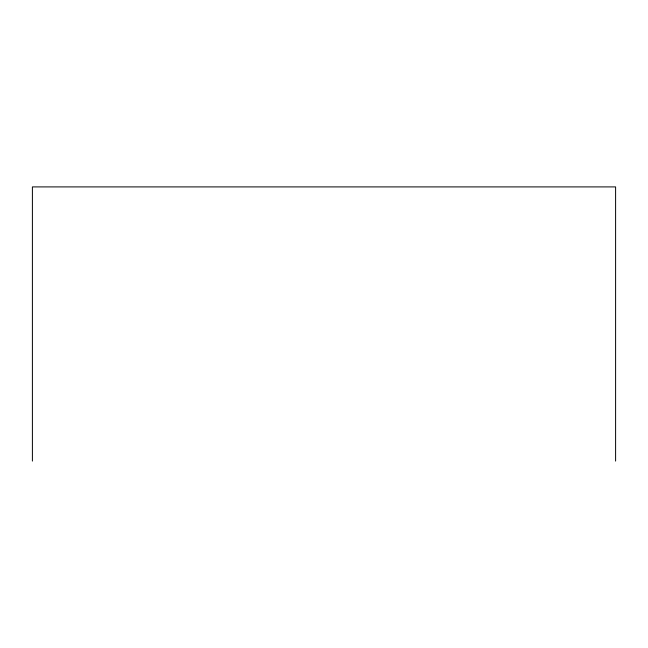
<?xml version="1.0" encoding="UTF-8"?>
<svg xmlns="http://www.w3.org/2000/svg" width="648" height="648" viewBox="0 0 648 648"><rect width="100%" height="100%" fill="white"/><g stroke="black" fill="none" stroke-linecap="round" stroke-linejoin="round"><path stroke-width="0.97" d="M615.6 461.093L615.6 186.907L32.4 186.907L32.4 461.093"/></g></svg>
